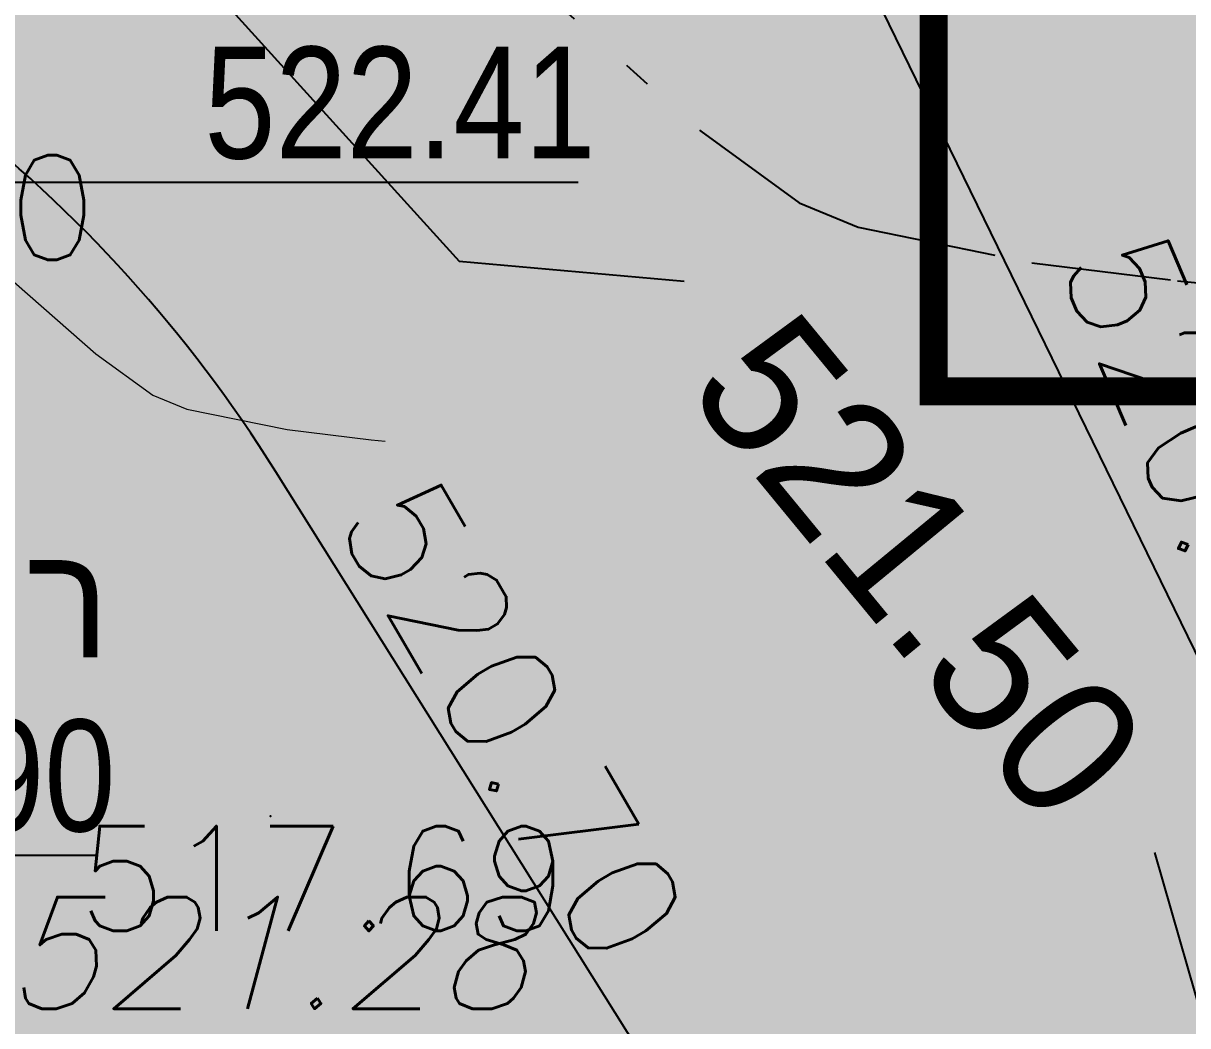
# Model space of a CAD drawing. Header units: metres. Extents: x 222509 to 223547, y 765290 to 766147.
# Drawn here: x 223042.784 to 223046.956, y 765921.51 to 765925.1 of the extents above; entities that cross this region are included whole.
import ezdxf
from ezdxf.enums import TextEntityAlignment as Align

# ---------------------------------------------------------------- set-up
doc = ezdxf.new("R2010")
doc.units = ezdxf.units.M
doc.linetypes.add('DASHDOT', pattern=[1, 0.5, -0.25, 0, -0.25])
doc.linetypes.add('DASHED', pattern=[19.05, 12.7, -6.35])
for name, color, linetype in [('A-S', 252, 'Continuous'), ('K', 8, 'Continuous'), ('pcell', 160, 'Continuous'), ('PNT', 8, 'Continuous'), ('PNT2510', 8, 'Continuous'), ('PNTELEV', 5, 'Continuous'), ('PNTELEV2510', 7, 'Continuous'), ('R-K', 8, 'Continuous'), ('R-K GOVA', 8, 'Continuous'), ('scellno', 160, 'Continuous'), ('Tcontours2', 250, 'DASHED')]:
    doc.layers.add(name, color=color, linetype=linetype)
for name, color, linetype, lineweight in [('C1602_1', 6, 'Continuous', 13), ('M1506', 250, 'Continuous', 25), ('M1507', 250, 'Continuous', 20), ('M2605', 8, 'Continuous', 25)]:
    doc.layers.add(name, color=color, linetype=linetype, lineweight=lineweight)
doc.styles.add('CIVILCADMAIN', font='d2w.shx')
doc.styles.add('hagar100', font='txt.shx', dxfattribs={"height": 20})
doc.styles.add('HEBTXT', font='HEBTXT.SHX', dxfattribs={"width": 0.86})
doc.styles.add('PTXT', font='txt.shx')
doc.styles.add('TECHN_MT', font='techn_mt.shx')

# ---------------------------------------------------------------- blocks, each defined once
blk = doc.blocks.new('SRVPNO9')
at = {"layer": 'PNTELEV2510', "style": 'PTXT', "oblique": 15}
blk.add_attdef('ELEV2', text='', height=1, dxfattribs=at).set_placement((-0.035, -1.723), align=Align.CENTER)
blk = doc.blocks.new('G$CAC2BD834')
at = {"layer": 'C1602_1'}
blk.add_lwpolyline([(223032.871, 765846.2047, -0.028923), (223028.4521, 765858.5188), (223026.5546, 765872.6337), (223026.2724, 765899.7457, -0.121783), (223033.3435, 765941.571), (223034.1389, 765941.7078), (223045.2842, 765944.1565), (223047.8796, 765944.3979), (223065.3962, 765931.7434), (223065.9017, 765931.3782), (223058.0253, 765921.2469, 0.53793), (223044.9636, 765915.5876), (223043.0455, 765897.7594), (223041.1486, 765880.1287), (223043.9973, 765864.2461), (223046.8521, 765848.2985)], format="xyb", dxfattribs=at)
blk.add_lwpolyline([(223065.6396, 765915.5897), (223044.9636, 765915.5876, -0.53793), (223058.0253, 765921.2469)], format="xyb", close=True, dxfattribs=at)
at = {"layer": 'PNT2510'}
blk.add_point((223043.67, 765922.26, 521.28), dxfattribs=at)
at = {"layer": 'R-K GOVA'}
for points, elevation in [([(223041.9271, 765925.56), (223042.6707, 765924.5305), (223044.7722, 765924.5305)], 520.07), ([(223040.2071, 765923.15), (223040.9507, 765922.1205), (223043.0522, 765922.1205)], 519.56)]:
    blk.add_lwpolyline(points, dxfattribs=dict(at, elevation=elevation))
at = {"layer": 'Tcontours2', "elevation": 521.5}
for points in [[(223034.9676, 765941.5838), (223036.2215, 765939.223), (223036.4837, 765938.1863), (223036.7641, 765935.8412), (223037.0461, 765935.3267), (223041.7718, 765931.7434), (223043.5199, 765929.0535), (223043.5773, 765928.8975), (223043.1984, 765928.193), (223042.5013, 765926.2863), (223044.3456, 765924.2476), (223045.1519, 765924.1762)], [(223046.8365, 765922.1306), (223047.2393, 765920.7339), (223048.876, 765919.337), (223050.774, 765915.0104), (223050.7579, 765912.4009), (223054.8526, 765906.9297), (223059.1254, 765901.3758), (223059.423, 765900.7056), (223060.9441, 765896.6651), (223067.9259, 765892.3544), (223068.2806, 765891.9612), (223068.3605, 765890.8649), (223068.5533, 765890.7167), (223072.0255, 765888.4312), (223072.9135, 765887.4147), (223073.0134, 765887.2041), (223073.4977, 765886.9167), (223077.5907, 765884.385), (223081.5173, 765881.892)]]:
    blk.add_lwpolyline(points, dxfattribs=at)
at = {"layer": 'PNT2510'}
ref = blk.add_blockref('SRVPNO9', (223043.67, 765922.26, 521.28), dxfattribs=dict(at, xscale=0.4, yscale=0.4, zscale=0.4))
ref.add_attrib('ELEV2', '521.28', dxfattribs={"layer": 'PNTELEV2510', "height": 0.4, "style": 'PTXT', "oblique": 15}).set_placement((223043.6562, 765921.5707, 521.28), align=Align.CENTER)
at = {"layer": 'R-K', "style": 'TECHN_MT', "width": 1.00001}
blk.add_text('=ק.ר', height=0.4, dxfattribs=at).set_placement((223043.0939, 765922.8293, 186.98), align=Align.RIGHT)
at = {"layer": 'R-K GOVA', "style": 'TECHN_MT', "width": 1.00001}
for s, p in [('522.41', (223044.8341, 765924.616, 187.49)), ('521.90', (223043.1141, 765922.206, 186.98))]:
    blk.add_text(s, height=0.4, dxfattribs=at).set_placement(p, align=Align.RIGHT)
at = {"layer": 'Tcontours2', "style": 'CIVILCADMAIN'}
blk.add_text('521.50', height=0.5, rotation=309.4727, dxfattribs=at).set_placement((223045.9942, 765923.1534, 521.5), align=Align.MIDDLE_CENTER)
blk = doc.blocks.new('G$C122A9018')
at = {"layer": 'R-K GOVA'}
h = blk.add_hatch(color=254, dxfattribs=at)
h.dxf.hatch_style = 1
h.paths.add_polyline_path([(223083.9613, 765914.85158), (223080.00774, 765909.68354), (223069.4389, 765917.68627), (223068.26825, 765918.317), (223067.3334, 765918.81544), (223066.57736, 765919.17362), (223065.44119, 765919.65655), (223062.22835, 765921.00386), (223059.66703, 765922.07586), (223058.49733, 765922.47343), (223057.23737, 765922.75821), (223056.20794, 765922.88777), (223055.41751, 765922.92652), (223054.68416, 765922.91583), (223053.47497, 765922.79967), (223052.60892, 765922.63929), (223051.64724, 765922.38211), (223050.7066, 765922.04465), (223049.81474, 765921.71691), (223048.39628, 765921.33091), (223046.63672, 765920.97451), (223045.75193, 765920.70908), (223044.47631, 765920.18861), (223043.24892, 765919.51292), (223042.4374, 765918.9545), (223041.65103, 765918.31058), (223040.84343, 765917.5186), (223040.11037, 765916.64938), (223039.3221, 765915.48359), (223038.70362, 765914.29574), (223038.05837, 765912.49768), (223037.36959, 765909.7474), (223036.85807, 765906.79871), (223036.52799, 765904.00902), (223036.33278, 765901.55384), (223036.26907, 765899.17478), (223036.36611, 765895.05446), (223028.26989, 765894.29533), (223028.8219, 765895.00494), (223029.13709, 765895.69304), (223029.32121, 765896.71356), (223029.23568, 765900.41382), (223029.43388, 765910.1781), (223029.62225, 765912.22012), (223029.80686, 765913.36221), (223030.18468, 765915.04017), (223030.70538, 765916.74726), (223031.08885, 765917.87783), (223031.30917, 765918.6433), (223031.45558, 765919.22823), (223031.58139, 765919.80302), (223031.7577, 765920.79711), (223031.85658, 765921.54515), (223031.92295, 765922.24118), (223031.98312, 765923.77452), (223031.93688, 765925.35287), (223031.84021, 765927.78602), (223031.71015, 765931.05973), (223031.6111, 765932.67709), (223031.48142, 765933.86821), (223031.43741, 765935.30176), (223031.4995, 765936.36201), (223031.54519, 765937.62621), (223031.93133, 765939.00246), (223032.2144, 765939.62164), (223032.62698, 765940.6681), (223033.11177, 765941.65868), (223033.63182, 765942.54382), (223034.18921, 765943.42614), (223034.60685, 765944.22336), (223035.12039, 765945.29042), (223035.6417, 765946.49723), (223036.11234, 765947.72967), (223036.66706, 765949.43827), (223036.90449, 765950.29587), (223037.24589, 765951.74571), (223037.51948, 765953.22965), (223037.78374, 765955.09447), (223037.91398, 765956.90984), (223052.49375, 765954.73385), (223051.47691, 765954.59087), (223050.78723, 765954.35522), (223049.99835, 765953.92579), (223049.45116, 765953.40049), (223049.14634, 765952.94248), (223048.9965, 765952.62107), (223048.86201, 765952.18872), (223048.78835, 765951.64269), (223048.8827, 765950.64667), (223049.00665, 765949.96154), (223049.14578, 765949.36782), (223049.32162, 765948.98555), (223049.67058, 765948.55078), (223050.04087, 765948.27262), (223050.47193, 765948.07633), (223051.37609, 765947.69065), (223052.41243, 765947.15107), (223053.14901, 765946.69673), (223054.28321, 765945.88887), (223056.19438, 765944.05658), (223056.97695, 765943.21595), (223058.08685, 765941.87113), (223059.35242, 765940.08527), (223060.58661, 765938.0184), (223061.66003, 765935.83528), (223062.35032, 765933.96759), (223062.5708, 765933.32215), (223063.06183, 765932.37283), (223063.3298, 765931.99052), (223065.30041, 765929.91584), (223066.66818, 765928.60522), (223068.21113, 765927.23957), (223069.52609, 765926.14224), (223070.50123, 765925.40325), (223073.68056, 765922.99387)])
h.paths.add_polyline_path([(223036.76223, 765923.8799), (223036.55041, 765923.82452), (223036.38249, 765923.68386), (223036.27756, 765923.27105), (223036.259, 765922.70874), (223036.07868, 765920.64594), (223035.8294, 765919.11761), (223035.84718, 765918.81555), (223036.04047, 765918.67509), (223036.22519, 765918.68966), (223037.13564, 765919.81263), (223037.70041, 765920.45314), (223038.3821, 765921.14415), (223038.85195, 765921.57562), (223039.20474, 765921.94331), (223039.24772, 765922.17266), (223039.172, 765922.41312), (223038.90076, 765922.63215), (223038.34857, 765922.93966), (223037.95628, 765923.17861), (223037.72594, 765923.32732), (223037.42523, 765923.53132), (223037.2686, 765923.64218), (223037.14042, 765923.73533), (223036.92431, 765923.85885)], flags=16)
edge = h.paths.add_edge_path(flags=16)
edge.add_arc((223045.43445, 765935.01402), 8, 0, 360)
h.paths.add_polyline_path([(223058.51405, 765930.0216), (223058.44305, 765929.83942), (223058.25618, 765929.39234), (223058.03082, 765928.90407), (223057.73513, 765928.32871), (223057.44716, 765927.82411), (223057.34071, 765927.61448), (223057.26567, 765927.52922), (223057.22259, 765927.32387), (223057.34518, 765927.12447), (223057.59821, 765927.05445), (223058.22089, 765926.95048), (223059.02743, 765926.77848), (223060.84037, 765926.23047), (223062.15854, 765925.71635), (223062.54192, 765925.83075), (223062.69967, 765926.07426), (223062.65414, 765926.4593), (223061.91346, 765927.22328), (223059.83654, 765929.49251), (223059.14589, 765930.51527), (223059.06791, 765930.57056), (223058.95668, 765930.60058), (223058.84241, 765930.58649), (223058.73328, 765930.52285), (223058.67218, 765930.44492), (223058.62731, 765930.32909), (223058.59249, 765930.23218)], flags=16)
h.paths.add_polyline_path([(223042.41451, 765954.61221), (223042.28032, 765954.34093), (223042.20817, 765954.20863), (223042.09936, 765953.90677), (223041.90118, 765953.26553), (223041.71736, 765952.25606), (223041.48437, 765951.00772), (223041.15372, 765949.46791), (223041.19199, 765949.29923), (223041.36238, 765949.08573), (223041.4601, 765949.03127), (223041.65312, 765948.99251), (223041.76777, 765949.00093), (223043.21428, 765948.99251), (223043.37591, 765948.99593), (223043.58068, 765948.99902), (223043.68094, 765949.0263), (223043.84491, 765949.13027), (223043.95064, 765949.27535), (223044.00834, 765949.50792), (223043.90889, 765950.09016), (223043.79004, 765950.98593), (223043.71634, 765951.7389), (223043.65366, 765952.77416), (223043.63703, 765953.42446), (223043.64617, 765954.44317), (223043.66266, 765954.86778), (223043.5679, 765955.18524), (223043.33887, 765955.35971), (223043.02059, 765955.3708), (223042.74863, 765955.17107), (223042.61542, 765954.96444)], flags=16)
at = {"layer": 'R-K GOVA', "color": 30}
blk.add_line((223047.78093, 765921.21206), (223044.94483, 765927.02902), dxfattribs=at)
blk.add_lwpolyline([(223045.49262, 765920.61693), (223043.68871, 765923.49388, 0.0880711), (223042.51566, 765924.78963), (223031.37142, 765933.42747)], format="xyb", dxfattribs=at)
at = {"layer": 'R-K GOVA', "color": 30, "style": 'hagar100'}
for s, rotation, p in [('520.90', 293.15731, (223046.48407, 765924.24296)), ('520.70', 300.25859, (223043.8924, 765923.31865)), ('520.50', 302.15366, (223041.80059, 765922.12254))]:
    blk.add_text(s, height=0.4, rotation=rotation, dxfattribs=at).set_placement(p)
blk = doc.blocks.new('SRVPNO1')
at = {"layer": 'PNTELEV', "color": 8, "style": 'PTXT'}
blk.add_attdef('ELEV2', (1.5, -0.5), '', height=1, dxfattribs=at)
blk = doc.blocks.new('G$C9B10AD15')
at = {"layer": 'A-S'}
for points in [[(223052.807, 765928.376, 0.236379), (223042.866, 765928.696, 0.186611), (223037.542, 765920.474, 0.059418), (223036.506, 765892.582, 0.017566), (223039.155, 765850.757), (223039.512, 765849.824), (223039.711, 765847.883), (223039.56, 765846.848), (223040.725, 765835.179, 0.072394), (223042.139, 765831.179, 0.112445), (223048.001, 765824.293, 0.053398), (223048.6588, 765823.8773), (223062.411, 765817.376), (223071.421, 765813.094), (223089.553, 765804.567), (223103.156, 765798.143), (223115.834, 765792.204), (223123.059, 765788.772, -0.127843), (223133.6, 765777.617, -0.096184), (223136.058, 765764.253), (223138.159, 765764.394)], [(223052.7356, 765928.2441, 0.236026), (223042.9421, 765928.5659, 0.186256), (223037.6896, 765920.447, 0.059419), (223036.6558, 765892.5902, 0.017559), (223039.3023, 765850.7918), (223039.6592, 765849.8591), (223039.8621, 765847.8798), (223039.7111, 765846.8446), (223040.8735, 765835.2011, 0.072274), (223042.2719, 765831.2486, 0.112475), (223048.0925, 765824.4119, 0.05347), (223048.724, 765824.0124), (223062.4752, 765817.5115), (223071.4851, 765813.2296), (223089.6169, 765804.7027), (223103.2198, 765798.2787), (223115.898, 765792.3397), (223123.1312, 765788.9038, -0.127996), (223133.7361, 765777.6808, -0.095111), (223136.2092, 765764.4135), (223138.149, 765764.5437)]]:
    blk.add_lwpolyline(points, format="xyb", dxfattribs=at)
at = {"layer": 'K'}
for points in [[(223043.015, 765832.737), (223042.257, 765835.226), (223041.109, 765849.109), (223040.043, 765862.966), (223038.041, 765892.616), (223037.437, 765906.61, -0.127082), (223040.718, 765924.44, -0.259983), (223046.572, 765928.027, -0.135558), (223052.101, 765926.739)], [(223043.3498, 765832.839), (223042.6027, 765835.2922), (223041.4579, 765849.1368), (223040.3921, 765862.9912), (223038.3905, 765892.6353), (223037.7865, 765906.6299, -0.127019), (223041.0297, 765924.2801, -0.259448), (223046.5864, 765927.6773, -0.135558), (223051.9337, 765926.4316, -0.135558)]]:
    blk.add_lwpolyline(points, format="xyb", dxfattribs=at)
at = {"layer": 'PNT', "color": 252}
ref = blk.add_blockref('SRVPNO1', (223040.718, 765924.44, 518.803), dxfattribs=dict(at, xscale=0.375, yscale=0.375, zscale=0.375))
ref.add_attrib('ELEV2', '518.80', (223041.2805, 765924.2525, 518.803), dxfattribs={"layer": 'PNTELEV', "color": 8, "height": 0.375, "style": 'PTXT'})
ref = blk.add_blockref('SRVPNO1', (223042.415, 765922.037, 517.685), dxfattribs=dict(at, xscale=0.375, yscale=0.375, zscale=0.375))
ref.add_attrib('ELEV2', '517.69', (223042.9775, 765921.8495, 517.685), dxfattribs={"layer": 'PNTELEV', "color": 8, "height": 0.375, "style": 'PTXT'})
blk = doc.blocks.new('Cellno')
at = {"layer": 'scellno', "const_width": 0.25}
blk.add_lwpolyline([(6, 2.5), (-6, 2.5), (-6, -2.5), (6, -2.5)], close=True, dxfattribs=at)
at = {"layer": 'scellno', "style": 'HEBTXT'}
blk.add_attdef('CELLNO', text='', height=3, dxfattribs=at).set_placement((0, 0), align=Align.MIDDLE)
at = {"layer": 'scellno', "style": 'HEBTXT', "flags": 1}
for tag, p in [('CODE', (-0.287, -6)), ('AREA', (0.213, -8.967))]:
    blk.add_attdef(tag, text='', height=2.5, dxfattribs=at).set_placement(p, align=Align.CENTER)
blk = doc.blocks.new('G$C915B2375')
at = {"layer": 'pcell'}
for points in [[(223048.4789, 765943.9649), (223045.9325, 765943.7362), (223034.5839, 765941.7844), (223041.6356, 765939.2675), (223044.5419, 765937.2675), (223036.4481, 765906.33), (223041.1486, 765880.1287), (223042.8733, 765896.1588), (223042.8982, 765896.3902), (223044.6946, 765913.0875), (223044.9636, 765915.5876, -0.538279), (223058.0253, 765921.2469), (223059.6495, 765923.336), (223065.9017, 765931.3782), (223065.3962, 765931.7434)], [(223058.0253, 765921.2469, 0.538279), (223044.9636, 765915.5876), (223065.6396, 765915.5897)]]:
    blk.add_lwpolyline(points, format="xyb", close=True, dxfattribs=at)
at = {"layer": 'scellno', "xscale": 0.4, "yscale": 0.4, "zscale": 0.4}
blk.add_blockref('Cellno', (223048.4458, 765924.7816), dxfattribs=at)
blk = doc.blocks.new('G$C1F174877')
at = {"layer": 'M1506', "linetype": 'DASHDOT', "elevation": 519.25}
blk.add_lwpolyline([(223044.3843, 765925.4488), (223045.2109, 765924.7132), (223045.5634, 765924.4566), (223045.7749, 765924.3694), (223046.3975, 765924.2419), (223046.9196, 765924.1775), (223047.0055, 765924.1694)], dxfattribs=at)
at = {"layer": 'M1507', "linetype": 'Continuous', "elevation": 519}
blk.add_lwpolyline([(223041.8387, 765925.1105), (223041.8662, 765925.0474), (223041.8964, 765924.9866), (223041.9129, 765924.9655), (223042.0979, 765924.7857), (223042.563, 765924.338), (223043.0436, 765923.9161), (223043.2478, 765923.7686), (223043.3699, 765923.7183), (223043.7292, 765923.6447), (223044.0305, 765923.6076), (223044.0801, 765923.6029)], dxfattribs=at)
blk = doc.blocks.new('G$CFB36F9AD')
at = {"layer": 'M2605'}
for points in [[(223043.015, 765832.737), (223042.257, 765835.226), (223041.109, 765849.109), (223040.043, 765862.966), (223038.041, 765892.616), (223037.437, 765906.61, -0.107595), (223040.105, 765923.589, -0.165647), (223043.784, 765927.338, -0.275637), (223052.256, 765926.732)], [(223043.3498, 765832.839), (223042.6027, 765835.2922), (223041.4579, 765849.1368), (223040.3921, 765862.9912), (223038.3905, 765892.6353), (223037.7865, 765906.6299, -0.110288), (223040.4656, 765923.4159, -0.165647), (223043.9639, 765926.9807, -0.275637), (223052.0271, 765926.404)]]:
    blk.add_lwpolyline(points, format="xyb", dxfattribs=at)
at = {"layer": 'PNT'}
ref = blk.add_blockref('SRVPNO1', (223040.718, 765924.44, 518.803), dxfattribs=dict(at, xscale=0.375, yscale=0.375, zscale=0.375))
ref.add_attrib('ELEV2', '518.80', (223041.2805, 765924.2525, 518.803), dxfattribs={"layer": 'PNTELEV', "color": 8, "height": 0.375, "style": 'PTXT'})
ref = blk.add_blockref('SRVPNO1', (223042.415, 765922.037, 517.685), dxfattribs=dict(at, xscale=0.375, yscale=0.375, zscale=0.375))
ref.add_attrib('ELEV2', '517.69', (223042.9775, 765921.8495, 517.685), dxfattribs={"layer": 'PNTELEV', "color": 8, "height": 0.375, "style": 'PTXT'})

msp = doc.modelspace()

# ---------------------------------------------------------------- block references
for name in ['G$C122A9018', 'G$CAC2BD834', 'G$C1F174877', 'G$C915B2375', 'G$C9B10AD15', 'G$CFB36F9AD']:
    msp.add_blockref(name, (0, 0))

doc.saveas('drawing.dxf')
